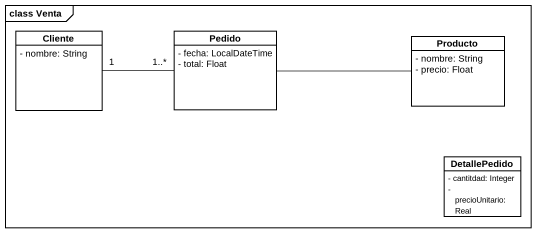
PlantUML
@startuml
mainframe class Venta
hide circle
hide empty members
skinparam classAttributeIconSize 0
class Cliente {
  - nombre: String
}
class Pedido {
  - fecha: LocalDateTime
  - total: Float
}
class Producto {
  - nombre: String
  - precio: Float
}
class DetallePedido {
  - cantitdad: Integer
  - precioUnitario: Real
}
Cliente "1" -right- "1..*" Pedido
Pedido -right- Producto
@enduml
